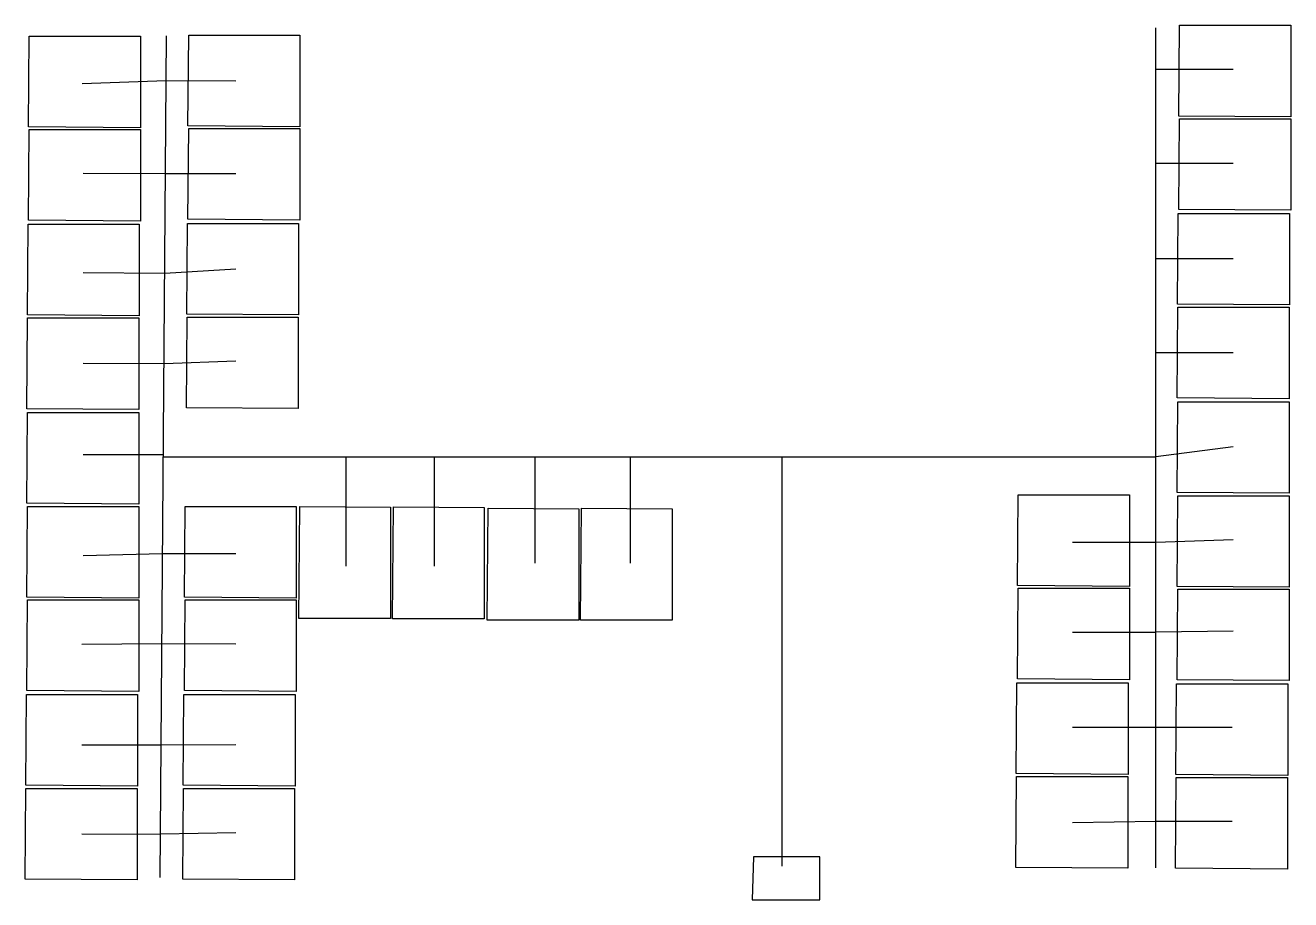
# Model space of a CAD drawing. Header units: inches. Extents: x 1 to 57.5, y 0.1 to 39.1.
import ezdxf

# ---------------------------------------------------------------- set-up
doc = ezdxf.new("R2010")
doc.units = ezdxf.units.IN
doc.header["$MEASUREMENT"] = 0
for name, color, linetype, true_color in [('1-shape', 254, 'Continuous', 0xc2ced6), ('1-way', 254, 'Continuous', 0xc2ced6), ('1-way-invisible', 254, 'Continuous', 0xc2ced6)]:
    doc.layers.add(name, color=color, linetype=linetype, true_color=true_color)

msp = doc.modelspace()

# ---------------------------------------------------------------- linework, layer by layer
at = {"layer": '1-shape'}
for p, q in [((52.528, 35.067, 1), (52.559, 39.116, 1)), ((52.559, 39.116, 1), (57.526, 39.116, 1)), ((57.526, 39.116, 1), (57.526, 35.029, 1)), ((1.162, 34.583, 1), (1.193, 38.632, 1)), ((1.193, 38.632, 1), (6.159, 38.632, 1)), ((6.159, 38.632, 1), (6.159, 34.544, 1)), ((8.281, 34.624, 1), (8.312, 38.674, 1)), ((8.312, 38.674, 1), (13.278, 38.674, 1)), ((13.278, 38.674, 1), (13.278, 34.586, 1)), ((57.526, 35.029, 1), (52.528, 35.067, 1)), ((6.159, 34.544, 1), (1.162, 34.583, 1)), ((13.278, 34.586, 1), (8.281, 34.624, 1)), ((8.281, 30.454, 1), (8.312, 34.503, 1)), ((8.312, 34.503, 1), (13.278, 34.503, 1)), ((13.278, 34.503, 1), (13.278, 30.416, 1)), ((52.528, 30.896, 1), (52.559, 34.945, 1)), ((52.559, 34.945, 1), (57.526, 34.945, 1)), ((57.526, 34.945, 1), (57.526, 30.858, 1)), ((1.162, 30.412, 1), (1.193, 34.461, 1)), ((1.193, 34.461, 1), (6.159, 34.461, 1)), ((6.159, 34.461, 1), (6.159, 30.374, 1)), ((52.475, 26.668, 1), (52.506, 30.717, 1)), ((52.506, 30.717, 1), (57.472, 30.717, 1)), ((57.526, 30.858, 1), (52.528, 30.896, 1)), ((57.472, 30.717, 1), (57.472, 26.63, 1)), ((1.108, 26.184, 1), (1.139, 30.233, 1)), ((1.139, 30.233, 1), (6.106, 30.233, 1)), ((6.159, 30.374, 1), (1.162, 30.412, 1)), ((6.106, 30.233, 1), (6.106, 26.146, 1)), ((8.227, 26.226, 1), (8.258, 30.275, 1)), ((8.258, 30.275, 1), (13.224, 30.275, 1)), ((13.278, 30.416, 1), (8.281, 30.454, 1)), ((13.224, 30.275, 1), (13.224, 26.188, 1)), ((57.472, 26.63, 1), (52.475, 26.668, 1)), ((1.09, 22, 1), (1.121, 26.049, 1)), ((6.106, 26.146, 1), (1.108, 26.184, 1)), ((1.121, 26.049, 1), (6.087, 26.049, 1)), ((6.087, 26.049, 1), (6.087, 21.962, 1)), ((8.209, 22.042, 1), (8.24, 26.091, 1)), ((13.224, 26.188, 1), (8.227, 26.226, 1)), ((8.24, 26.091, 1), (13.206, 26.091, 1)), ((13.206, 26.091, 1), (13.206, 22.004, 1)), ((52.456, 22.484, 1), (52.487, 26.533, 1)), ((52.487, 26.533, 1), (57.454, 26.533, 1)), ((57.454, 26.533, 1), (57.454, 22.446, 1)), ((13.206, 22.004, 1), (8.209, 22.042, 1)), ((52.455, 18.264, 1), (52.486, 22.313, 1)), ((57.454, 22.446, 1), (52.456, 22.484, 1)), ((52.486, 22.313, 1), (57.452, 22.313, 1)), ((57.452, 22.313, 1), (57.452, 18.226, 1)), ((1.089, 17.78, 1), (1.119, 21.829, 1)), ((6.087, 21.962, 1), (1.09, 22, 1)), ((1.119, 21.829, 1), (6.086, 21.829, 1)), ((6.086, 21.829, 1), (6.086, 17.741, 1)), ((45.323, 14.105, 1), (45.353, 18.154, 1)), ((45.353, 18.154, 1), (50.32, 18.154, 1)), ((50.32, 18.154, 1), (50.32, 14.067, 1)), ((57.452, 18.226, 1), (52.455, 18.264, 1)), ((52.455, 14.067, 1), (52.486, 18.116, 1)), ((52.486, 18.116, 1), (57.452, 18.116, 1)), ((57.452, 18.116, 1), (57.452, 14.029, 1)), ((6.086, 17.741, 1), (1.089, 17.78, 1)), ((1.089, 13.583, 1), (1.119, 17.632, 1)), ((1.119, 17.632, 1), (6.086, 17.632, 1)), ((6.086, 17.632, 1), (6.086, 13.545, 1)), ((8.12, 13.583, 1), (8.151, 17.632, 1)), ((8.151, 17.632, 1), (13.117, 17.632, 1)), ((13.117, 17.632, 1), (13.117, 13.545, 1)), ((13.233, 12.636, 1), (13.271, 17.633, 1)), ((13.271, 17.633, 1), (17.321, 17.602, 1)), ((17.321, 17.602, 1), (17.321, 12.636, 1)), ((17.417, 12.618, 1), (17.455, 17.615, 1)), ((17.455, 17.615, 1), (21.505, 17.584, 1)), ((21.505, 17.584, 1), (21.505, 12.618, 1)), ((21.645, 12.564, 1), (21.683, 17.561, 1)), ((21.683, 17.561, 1), (25.732, 17.53, 1)), ((25.732, 17.53, 1), (25.732, 12.564, 1)), ((25.816, 12.564, 1), (25.854, 17.561, 1)), ((25.854, 17.561, 1), (29.903, 17.53, 1)), ((29.903, 17.53, 1), (29.903, 12.564, 1)), ((6.086, 13.545, 1), (1.089, 13.583, 1)), ((13.117, 13.545, 1), (8.12, 13.583, 1)), ((50.32, 14.067, 1), (45.323, 14.105, 1)), ((45.323, 9.935, 1), (45.353, 13.984, 1)), ((45.353, 13.984, 1), (50.32, 13.984, 1)), ((50.32, 13.984, 1), (50.32, 9.897, 1)), ((57.452, 14.029, 1), (52.455, 14.067, 1)), ((52.455, 9.897, 1), (52.486, 13.946, 1)), ((52.486, 13.946, 1), (57.452, 13.946, 1)), ((57.452, 13.946, 1), (57.452, 9.859, 1)), ((1.089, 9.413, 1), (1.119, 13.462, 1)), ((1.119, 13.462, 1), (6.086, 13.462, 1)), ((6.086, 13.462, 1), (6.086, 9.374, 1)), ((8.12, 9.413, 1), (8.151, 13.462, 1)), ((8.151, 13.462, 1), (13.117, 13.462, 1)), ((13.117, 13.462, 1), (13.117, 9.374, 1)), ((17.321, 12.636, 1), (13.233, 12.636, 1)), ((21.505, 12.618, 1), (17.417, 12.618, 1)), ((25.732, 12.564, 1), (21.645, 12.564, 1)), ((29.903, 12.564, 1), (25.816, 12.564, 1)), ((45.269, 5.707, 1), (45.3, 9.756, 1)), ((45.3, 9.756, 1), (50.266, 9.756, 1)), ((50.32, 9.897, 1), (45.323, 9.935, 1)), ((50.266, 9.756, 1), (50.266, 5.669, 1)), ((52.401, 5.669, 1), (52.432, 9.718, 1)), ((52.432, 9.718, 1), (57.398, 9.718, 1)), ((57.452, 9.859, 1), (52.455, 9.897, 1)), ((57.398, 9.718, 1), (57.398, 5.631, 1)), ((1.035, 5.185, 1), (1.066, 9.234, 1)), ((1.066, 9.234, 1), (6.032, 9.234, 1)), ((6.086, 9.374, 1), (1.089, 9.413, 1)), ((6.032, 9.234, 1), (6.032, 5.147, 1)), ((8.066, 5.185, 1), (8.097, 9.234, 1)), ((8.097, 9.234, 1), (13.064, 9.234, 1)), ((13.117, 9.374, 1), (8.12, 9.413, 1)), ((13.064, 9.234, 1), (13.064, 5.147, 1)), ((50.266, 5.669, 1), (45.269, 5.707, 1)), ((57.398, 5.631, 1), (52.401, 5.669, 1)), ((6.032, 5.147, 1), (1.035, 5.185, 1)), ((13.064, 5.147, 1), (8.066, 5.185, 1)), ((45.251, 1.523, 1), (45.281, 5.572, 1)), ((45.281, 5.572, 1), (50.248, 5.572, 1)), ((50.248, 5.572, 1), (50.248, 1.485, 1)), ((52.383, 1.485, 1), (52.414, 5.534, 1)), ((52.414, 5.534, 1), (57.38, 5.534, 1)), ((57.38, 5.534, 1), (57.38, 1.447, 1)), ((1.017, 1.001, 1), (1.047, 5.05, 1)), ((1.047, 5.05, 1), (6.014, 5.05, 1)), ((6.014, 5.05, 1), (6.014, 0.963, 1)), ((8.048, 1.001, 1), (8.079, 5.05, 1)), ((8.079, 5.05, 1), (13.045, 5.05, 1)), ((13.045, 5.05, 1), (13.045, 0.963, 1)), ((33.534, 1.988, 1), (33.472, 0.08, 1)), ((36.496, 1.988, 1), (33.534, 1.988, 1)), ((36.496, 0.08, 1), (36.496, 1.988, 1)), ((50.248, 1.485, 1), (45.251, 1.523, 1)), ((57.38, 1.447, 1), (52.383, 1.485, 1)), ((6.014, 0.963, 1), (1.017, 1.001, 1)), ((13.045, 0.963, 1), (8.048, 1.001, 1)), ((33.472, 0.08, 1), (36.496, 0.08, 1))]:
    msp.add_line(p, q, dxfattribs=at)
at = {"layer": '1-way'}
for p, q in [((51.5, 1.5, 1), (51.5, 39, 1)), ((7.039, 1.065, 1), (7.326, 38.648, 1)), ((7.182, 19.856, 1), (51.5, 19.856, 1)), ((34.812, 1.83, 1), (34.812, 19.856, 1))]:
    msp.add_line(p, q, dxfattribs=at)
at = {"layer": '1-way-invisible'}
for p, q in [((54.963, 37.143, 1), (51.5, 37.143, 1)), ((7.31, 36.643, 1), (3.551, 36.501, 1)), ((10.412, 36.62, 1), (7.31, 36.643, 1)), ((54.963, 32.945, 1), (51.5, 32.945, 1)), ((3.603, 32.522, 1), (7.279, 32.494, 1)), ((7.279, 32.494, 1), (10.412, 32.496, 1)), ((54.963, 28.691, 1), (51.5, 28.691, 1)), ((3.603, 28.073, 1), (7.245, 28.045, 1)), ((7.245, 28.045, 1), (10.412, 28.241, 1)), ((54.963, 24.493, 1), (51.5, 24.493, 1)), ((7.214, 24.002, 1), (3.603, 24.013, 1)), ((10.412, 24.117, 1), (7.214, 24.002, 1)), ((3.603, 19.952, 1), (7.183, 19.952, 1)), ((15.343, 14.972, 1), (15.343, 19.856, 1)), ((19.293, 14.972, 1), (19.293, 19.856, 1)), ((23.791, 15.097, 1), (23.791, 19.856, 1)), ((28.042, 15.097, 1), (28.042, 19.856, 1)), ((54.963, 20.296, 1), (51.5, 19.856, 1)), ((47.782, 16.041, 1), (51.5, 16.041, 1)), ((51.5, 16.041, 1), (54.963, 16.156, 1)), ((7.149, 15.522, 1), (3.603, 15.433, 1)), ((10.412, 15.522, 1), (7.149, 15.522, 1)), ((47.782, 12.016, 1), (51.5, 12.016, 1)), ((54.963, 12.074, 1), (51.5, 12.016, 1)), ((7.119, 11.509, 1), (3.535, 11.479, 1)), ((10.412, 11.484, 1), (7.119, 11.509, 1)), ((51.5, 7.762, 1), (47.782, 7.762, 1)), ((54.905, 7.762, 1), (51.5, 7.762, 1)), ((3.535, 6.995, 1), (7.084, 6.995, 1)), ((7.084, 6.995, 1), (10.412, 7.013, 1)), ((51.5, 3.564, 1), (47.782, 3.507, 1)), ((54.905, 3.564, 1), (51.5, 3.564, 1)), ((3.535, 3.025, 1), (7.054, 2.998, 1)), ((10.412, 3.063, 1), (7.054, 2.998, 1)), ((34.812, 1.582, 1), (34.812, 1.83, 1))]:
    msp.add_line(p, q, dxfattribs=at)

doc.saveas('drawing.dxf')
